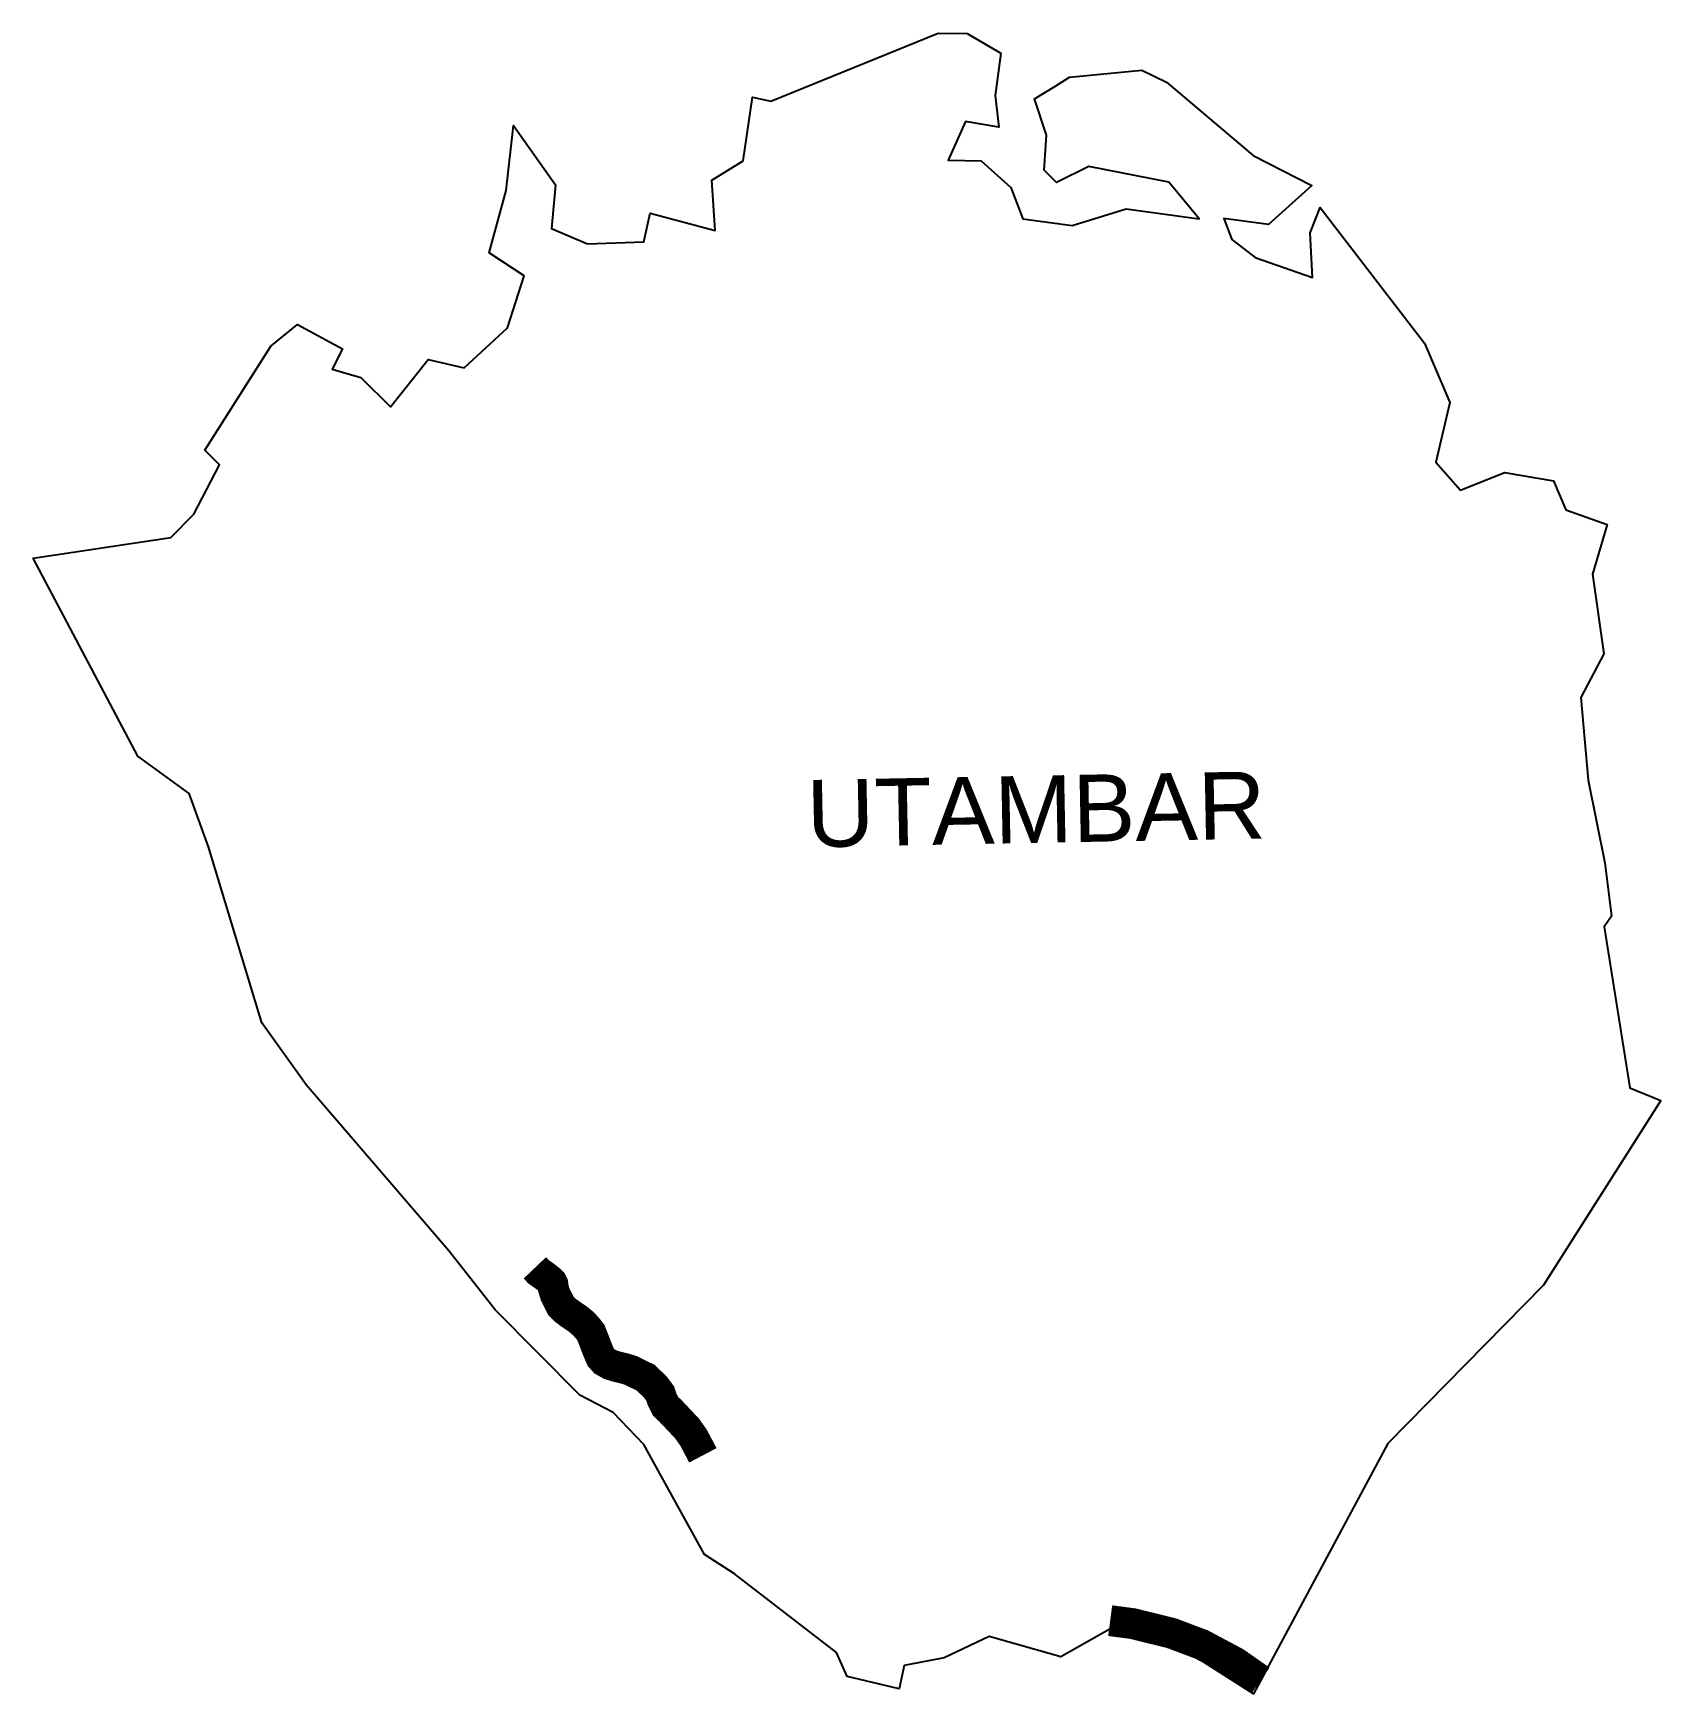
# Model space of a CAD drawing. Header units: metres. Extents: x 293549 to 296182, y 1979065 to 1981755.
import ezdxf

# ---------------------------------------------------------------- set-up
doc = ezdxf.new("R2010")
doc.units = ezdxf.units.M
for name, color, linetype in [('UNPROTECTED', 130, 'Continuous'), ('UNPROTECTED DUE TO CREEK', 150, 'Continuous'), ('village', 3, 'Continuous'), ('VILLAGE NAME', 250, 'Continuous')]:
    doc.layers.add(name, color=color, linetype=linetype)
doc.styles.get("Standard").update_dxf_attribs({"font": 'simplex.shx'})

msp = doc.modelspace()

# ---------------------------------------------------------------- linework, layer by layer
at = {"layer": 'UNPROTECTED', "const_width": 50, "flags": 128}
msp.add_lwpolyline([(294360.5, 1979757.2), (294366.7, 1979750.7), (294378.5, 1979742.3), (294385.1, 1979737), (294387.8, 1979734.3), (294389.6, 1979730.6), (294390.5, 1979724), (294393.6, 1979713.7), (294397.3, 1979706.5), (294402.8, 1979695.5), (294407.8, 1979690.3), (294416.6, 1979683.5), (294429.1, 1979675.1), (294438.3, 1979667.5), (294445.4, 1979660), (294451.1, 1979652.7), (294456.5, 1979639), (294461.6, 1979625.6), (294467.4, 1979612), (294472.7, 1979606.1), (294482.5, 1979600.6), (294493.6, 1979597.2), (294505, 1979594.5), (294515.9, 1979591.2), (294526, 1979586.1), (294539.5, 1979579.7), (294555.1, 1979564.8), (294563.3, 1979553.8), (294566.6, 1979543.9), (294572.2, 1979533), (294579.5, 1979526.2), (294606.9, 1979497.1), (294617.4, 1979482.2), (294632.4, 1979453.8)], dxfattribs=at)
at = {"layer": 'UNPROTECTED DUE TO CREEK', "const_width": 50, "flags": 128}
msp.add_lwpolyline([(295535, 1979089.8), (295493.9, 1979118.6), (295439.5, 1979147.6), (295391.1, 1979165.9), (295328.1, 1979181.5), (295291.4, 1979186.3)], dxfattribs=at)
at = {"layer": 'village', "flags": 128}
msp.add_lwpolyline([(293771.6, 1980939.1), (293808.9, 1980976.9)], dxfattribs=at)
at = {"layer": 'village', "color": 3, "true_color": 0x00ff00}
for points in [[(293808.9, 1980976.9, 0), (293850.2, 1981056.8, 0), (293826.6, 1981080.5, 0), (293933.3, 1981248.4, 0), (293976.4, 1981283.7, 0), (294049.5, 1981244.3, 0), (294032.4, 1981211.1, 0), (294079, 1981198.1, 0), (294126.9, 1981150.5, 0), (294188.1, 1981226.8, 0), (294246, 1981213.5, 0), (294316.1, 1981278.3, 0), (294343.5, 1981362.3, 0), (294286.5, 1981399.5, 0), (294314.1, 1981500.5, 0), (294326, 1981605.6, 0), (294394, 1981509.4, 0), (294387.7, 1981439.2, 0), (294445.9, 1981414.4, 0), (294537, 1981417.5, 0), (294547.2, 1981463.9, 0), (294652.2, 1981435.6, 0), (294646.8, 1981517.2, 0), (294697.8, 1981548.6, 0), (294712.8, 1981651.4, 0), (294742.4, 1981644.8, 0), (295012.9, 1981754.9, 0), (295060.1, 1981754.3, 0), (295114.2, 1981722.4, 0), (295105.5, 1981653.9, 0), (295111.1, 1981603, 0), (295057.3, 1981612, 0), (295029.3, 1981549.3, 0), (295082.5, 1981548.3, 0), (295130.7, 1981505.5, 0), (295149.9, 1981454.8, 0), (295229.7, 1981443.6, 0), (295317, 1981470.8, 0), (295435.5, 1981454.6, 0), (295386.5, 1981514.1, 0), (295257, 1981539.4, 0), (295204.3, 1981513.5, 0), (295184.5, 1981533.3, 0), (295188.5, 1981589.7, 0), (295169.1, 1981648.8, 0), (295201.7, 1981668.9, 0), (295225.6, 1981683.6, 0), (295342.7, 1981695.4, 0), (295382.5, 1981675.6, 0), (295522.6, 1981557.1, 0), (295617.9, 1981508.3, 0), (295547.3, 1981445.3, 0), (295475.5, 1981454.9, 0), (295488.3, 1981420.9, 0), (295526, 1981392, 0), (295618.9, 1981359.6, 0), (295615, 1981431.7, 0), (295631, 1981473.1, 0), (295799.8, 1981253.5, 0), (295840.7, 1981157.3, 0), (295818.4, 1981060.9, 0), (295858, 1981015.3, 0), (295929.6, 1981044.3, 0), (296008.6, 1981030.8, 0), (296028.8, 1980983.8, 0), (296095.7, 1980959.9, 0), (296071.6, 1980879.6, 0), (296089.9, 1980750.8, 0), (296052.9, 1980680.3, 0), (296064.6, 1980546.4, 0), (296091.9, 1980412.4, 0), (296102.6, 1980326.2, 0), (296090.7, 1980309.1, 0), (296132.2, 1980048.6, 0), (296182.2, 1980028, 0)], [(296182.2, 1980028, 0), (295992.4, 1979729.2, 0), (295740.5, 1979472.9, 0), (295523.3, 1979067.9, 0), (295327, 1979192.8, 0), (295211.4, 1979127.7, 0), (295095.7, 1979160.5, 0), (295023, 1979126.3, 0), (294957.8, 1979113.7, 0), (294950.1, 1979075.9, 0), (294865.8, 1979096.2, 0), (294848.7, 1979134.9, 0), (294683.7, 1979262.3, 0), (294634.8, 1979293.2, 0), (294536.9, 1979471.5, 0), (294487.3, 1979522.9, 0), (294433.2, 1979551.4, 0), (294296.5, 1979689.4, 0), (294221.3, 1979784.5, 0), (293990.8, 1980053.3, 0), (293918.9, 1980153.8, 0), (293832.3, 1980438.4, 0), (293801.1, 1980524.7, 0), (293718.3, 1980585.4, 0), (293549, 1980905.6, 0), (293771.6, 1980939.1, 0)]]:
    msp.add_polyline3d(points, dxfattribs=at)

# ---------------------------------------------------------------- texts
at = {"layer": 'VILLAGE NAME', "insert": (294799.1, 1980546.4), "char_height": 108.748, "attachment_point": 1, "rotation": 1.1028}
msp.add_mtext_dynamic_manual_height_columns('{\\fArial|b0|i0|c0|p34;UTAMBAR}', width=1571.314, gutter_width=543.7, heights=[0], dxfattribs=at)

doc.saveas('drawing.dxf')
